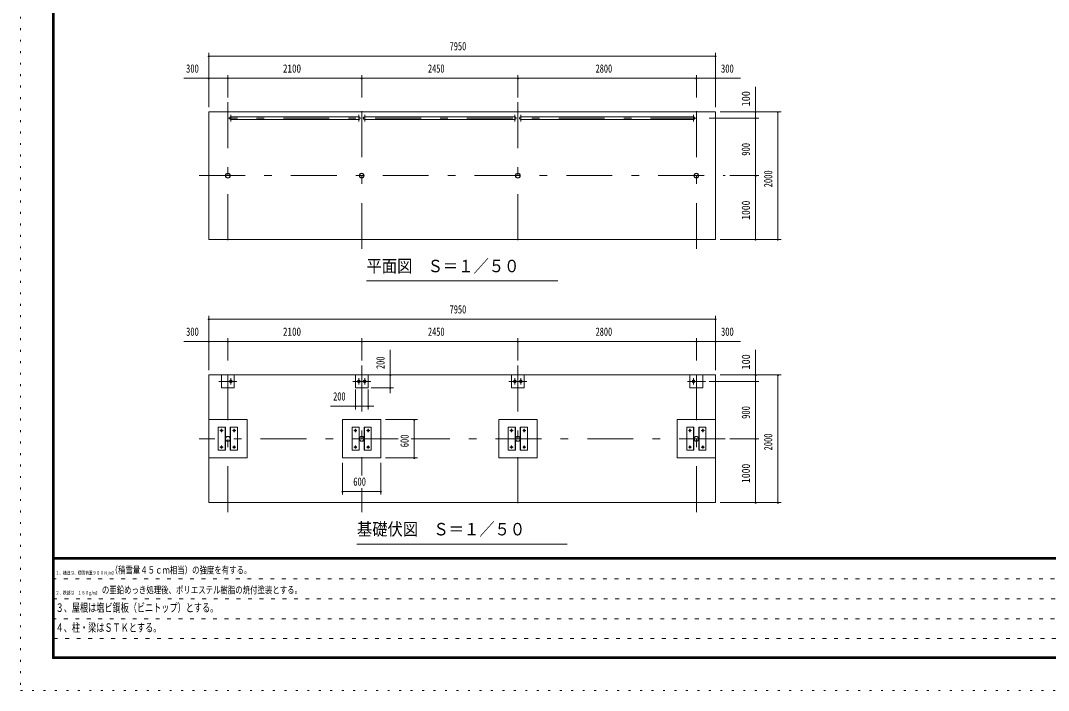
# Model space of a CAD drawing. Units: millimetres, scale not verified, with parts at other scales. Extents: x -25778 to 25782, y -10500 to 10500.
# Drawn here: x -3918 to 12208, y -10500 to 0 of the extents above; entities that cross this region are included whole.
import ezdxf
from ezdxf.enums import TextEntityAlignment as Align

# ---------------------------------------------------------------- set-up
doc = ezdxf.new("R2010")
doc.units = ezdxf.units.MM
doc.header["$LTSCALE"] = 60
for name, pattern in [('USER1', [3, 1, -2]), ('USER3', [24, 12, -5, 2, -5]), ('USER4', [3, 0.5, -2.5])]:
    doc.linetypes.add(name, pattern=pattern)
doc.layers.add('0-1_0-F', color=7, linetype='Continuous')
for name, color, linetype, lineweight in [('0-2_1-0BOLD', 7, 'Continuous', 18), ('0-3_1-2CENTER', 3, 'USER3', 18), ('0-5_1-5DIM', 3, 'Continuous', 18), ('0-C_F-F', 5, 'Continuous', 18), ('0-D_F-E_J_ADD', 5, 'USER4', 18)]:
    doc.layers.add(name, color=color, linetype=linetype, lineweight=lineweight)
doc.styles.add('ＭＳ ゴシック', font='')
doc.styles.get('ＭＳ ゴシック').set_extended_font_data('MS Gothic')

msp = doc.modelspace()

# ---------------------------------------------------------------- linework, layer by layer
at = {"layer": '0-2_1-0BOLD'}
for p, q in [((1387.92, -1508.98), (-619.38, -1508.98)), ((-619.38, -1551.68), (1387.92, -1551.68)), ((1480.63, -1508.98), (3837.92, -1508.98)), ((3837.92, -1551.68), (1480.63, -1551.68)), ((6637.92, -1508.98), (3930.62, -1508.98)), ((3930.62, -1551.68), (6637.92, -1551.68)), ((-765.74, -5755.33), (-765.74, -5555.33)), ((1534.27, -5755.33), (1534.27, -5555.33)), ((3784.27, -5555.33), (3784.27, -5755.33)), ((-365.73, -6255.33), (-965.73, -6255.33)), ((-708.39, -6735.33), (-708.39, -6375.33)), ((-623.08, -6375.33), (-623.08, -6735.33)), ((1391.62, -6375.33), (1391.62, -6735.33)), ((1476.91, -6735.33), (1476.91, -6375.33)), ((3841.61, -6375.33), (3841.61, -6735.33)), ((3926.92, -6735.33), (3926.92, -6375.33)), ((6641.62, -6375.33), (6641.62, -6735.33)), ((6726.91, -6735.33), (6726.91, -6375.33))]:
    msp.add_line(p, q, dxfattribs=at)
for points in [[(-965.73, -3430.33), (-965.73, -1430.33), (6984.27, -1430.33), (6984.27, -3430.33)], [(6984.27, -5555.32), (-965.73, -5555.32), (-965.73, -7555.33), (6984.27, -7555.33)], [(1734.27, -6255.33), (1134.27, -6255.33), (1134.27, -6855.33), (1734.27, -6855.33)], [(4184.26, -6855.33), (4184.26, -6255.33), (3584.27, -6255.33), (3584.27, -6855.33)], [(-815.89, -6735.33), (-703.89, -6735.33), (-703.89, -6375.33), (-815.89, -6375.33)], [(-627.58, -6375.33), (-627.58, -6735.33), (-515.59, -6735.33), (-515.59, -6375.33)], [(1284.12, -6375.33), (1284.12, -6735.33), (1396.12, -6735.33), (1396.12, -6375.33)], [(1472.42, -6735.33), (1584.42, -6735.33), (1584.42, -6375.33), (1472.42, -6375.33)], [(3846.11, -6375.33), (3846.11, -6735.33), (3734.12, -6735.33), (3734.12, -6375.33)], [(4034.42, -6735.33), (3922.41, -6735.33), (3922.41, -6375.33), (4034.42, -6375.33)], [(6534.12, -6375.33), (6646.12, -6375.33), (6646.12, -6735.33), (6534.12, -6735.33)], [(6722.41, -6735.33), (6722.41, -6375.33), (6834.42, -6375.33), (6834.42, -6735.33)]]:
    msp.add_lwpolyline(points, close=True, dxfattribs=at)
for points in [[(-765.74, -5755.33), (-565.74, -5755.33), (-565.74, -5555.33)], [(1534.27, -5755.33), (1334.27, -5755.33), (1334.27, -5555.33)], [(3784.27, -5755.33), (3984.27, -5755.33), (3984.27, -5555.33)], [(6784.26, -5555.33), (6784.26, -5755.33), (6584.26, -5755.33), (6584.26, -5555.33)], [(-365.73, -6255.33), (-365.73, -6855.33), (-965.73, -6855.33)], [(6984.27, -6255.33), (6384.27, -6255.33), (6384.27, -6855.33), (6984.27, -6855.33)]]:
    msp.add_lwpolyline(points, dxfattribs=at)
for centre, radius in [((-665.73, -2430.33), 38.15), ((-665.73, -2430.33), 35.35), ((1434.27, -2430.33), 38.15), ((1434.27, -2430.33), 35.35), ((3884.27, -2430.33), 38.15), ((3884.27, -2430.33), 35.35), ((6684.27, -2430.33), 38.15), ((6684.27, -2430.33), 35.35), ((-619.39, -5655.33), 21.35), ((-619.39, -5655.33), 19.05), ((1387.92, -5655.33), 21.35), ((1387.92, -5655.33), 19.05), ((1480.62, -5655.33), 21.35), ((1480.62, -5655.33), 19.05), ((3837.92, -5655.33), 21.35), ((3837.92, -5655.33), 19.05), ((3930.62, -5655.33), 21.35), ((3930.62, -5655.33), 19.05), ((6637.91, -5655.33), 21.35), ((6637.91, -5655.33), 19.05), ((-765.74, -6425.33), 14.5), ((-565.73, -6425.33), 14.5), ((1334.27, -6425.33), 14.5), ((1534.27, -6425.33), 14.5), ((3784.26, -6425.33), 14.5), ((3984.27, -6425.33), 14.5), ((6584.26, -6425.33), 14.5), ((6784.26, -6425.33), 14.5), ((-665.74, -6555.33), 38.15), ((-665.74, -6555.33), 35.35), ((1434.27, -6555.33), 38.15), ((1434.27, -6555.33), 35.35), ((3884.27, -6555.33), 38.15), ((3884.27, -6555.33), 35.35), ((6684.27, -6555.33), 38.15), ((6684.27, -6555.33), 35.35), ((-765.74, -6685.33), 14.5), ((-565.73, -6685.33), 14.5), ((1334.27, -6685.33), 14.5), ((1534.27, -6685.33), 14.5), ((3784.26, -6685.33), 14.5), ((3984.27, -6685.33), 14.5), ((6584.26, -6685.33), 14.5), ((6784.26, -6685.33), 14.5)]:
    msp.add_circle(centre, radius, dxfattribs=at)
for centre, start, end in [((-619.38, -1530.33), 90, 270), ((1387.92, -1530.33), 270, 90), ((1480.63, -1530.33), 90, 270), ((3837.92, -1530.33), 270, 90), ((3930.62, -1530.33), 90, 270), ((6637.92, -1530.33), 270, 90)]:
    msp.add_arc(centre, 21.35, start, end, dxfattribs=at)
at = {"layer": '0-3_1-2CENTER'}
for p, q in [((-665.73, -1280.33), (-665.73, -3580.33)), ((1434.27, -3580.33), (1434.27, -1280.33)), ((3884.27, -1280.33), (3884.27, -3580.33)), ((6684.27, -3580.33), (6684.27, -1280.33)), ((6684.27, -1530.33), (-665.73, -1530.33)), ((-619.38, -1478.98), (-619.38, -1581.68)), ((1387.92, -1478.98), (1387.92, -1581.68)), ((1480.63, -1581.68), (1480.63, -1478.98)), ((3837.92, -1478.98), (3837.92, -1581.68)), ((3930.62, -1581.68), (3930.62, -1478.98)), ((6637.92, -1478.98), (6637.92, -1581.68)), ((-1115.73, -2430.33), (7134.27, -2430.33)), ((-665.74, -7705.33), (-665.74, -5405.33)), ((1434.27, -5405.33), (1434.27, -7130.3)), ((3884.27, -5405.33), (3884.27, -7705.33)), ((6684.27, -7705.33), (6684.27, -5405.33)), ((-619.39, -5603.98), (-619.39, -5706.68)), ((1387.92, -5706.68), (1387.92, -5603.98)), ((1480.62, -5603.98), (1480.62, -5706.68)), ((3837.92, -5706.68), (3837.92, -5603.98)), ((3930.62, -5603.98), (3930.62, -5706.68)), ((6637.91, -5603.98), (6637.91, -5706.68)), ((-807.16, -5655.33), (-524.31, -5655.33)), ((1575.69, -5655.33), (1292.84, -5655.33)), ((4025.69, -5655.33), (3742.84, -5655.33)), ((6542.84, -5655.33), (6825.68, -5655.33)), ((-740.73, -6425.33), (-790.73, -6425.33)), ((-765.74, -6450.33), (-765.74, -6400.33)), ((-540.73, -6425.33), (-590.73, -6425.33)), ((-565.73, -6450.33), (-565.73, -6400.33)), ((1359.27, -6425.33), (1309.27, -6425.33)), ((1334.27, -6450.33), (1334.27, -6400.33)), ((1559.27, -6425.33), (1509.27, -6425.33)), ((1534.27, -6450.33), (1534.27, -6400.33)), ((3809.26, -6425.33), (3759.27, -6425.33)), ((3784.26, -6450.33), (3784.26, -6400.33)), ((4009.27, -6425.33), (3959.27, -6425.33)), ((3984.27, -6450.33), (3984.27, -6400.33)), ((6609.27, -6425.33), (6559.27, -6425.33)), ((6584.26, -6450.33), (6584.26, -6400.33)), ((6759.27, -6425.33), (6809.27, -6425.33)), ((6784.26, -6450.33), (6784.26, -6400.33)), ((2008.22, -6555.33), (-1115.73, -6555.33)), ((7134.26, -6555.33), (2209.27, -6555.33)), ((-790.73, -6685.33), (-740.73, -6685.33)), ((-765.74, -6660.33), (-765.74, -6710.33)), ((-590.73, -6685.33), (-540.73, -6685.33)), ((-565.73, -6660.33), (-565.73, -6710.33)), ((1309.27, -6685.33), (1359.27, -6685.33)), ((1334.27, -6660.33), (1334.27, -6710.33)), ((1509.27, -6685.33), (1559.27, -6685.33)), ((1534.27, -6660.33), (1534.27, -6710.33)), ((3759.27, -6685.33), (3809.26, -6685.33)), ((3784.26, -6710.33), (3784.26, -6660.33)), ((3959.27, -6685.33), (4009.27, -6685.33)), ((3984.27, -6660.33), (3984.27, -6710.33)), ((6559.27, -6685.33), (6609.27, -6685.33)), ((6584.26, -6710.33), (6584.26, -6660.33)), ((6759.27, -6685.33), (6809.27, -6685.33)), ((6784.26, -6660.33), (6784.26, -6710.33)), ((1434.27, -7330.33), (1434.27, -7705.33))]:
    msp.add_line(p, q, dxfattribs=at)
at = {"layer": '0-5_1-5DIM'}
for p, q in [((-955.73, -555.33), (-975.73, -555.33)), ((-965.73, -1355.33), (-965.73, -505.33)), ((-965.73, -555.33), (6984.27, -555.33)), ((6994.27, -555.33), (6974.27, -555.33)), ((6984.27, -505.33), (6984.27, -1355.33)), ((7376.77, -905.33), (-1358.23, -905.33)), ((-955.73, -905.33), (-975.73, -905.33)), ((-655.73, -905.33), (-675.73, -905.33)), ((-665.73, -855.33), (-665.73, -1205.33)), ((1444.27, -905.33), (1424.27, -905.33)), ((1434.27, -1205.33), (1434.27, -855.33)), ((3894.27, -905.33), (3874.27, -905.33)), ((3884.27, -855.33), (3884.27, -1205.33)), ((6694.27, -905.33), (6674.27, -905.33)), ((6684.27, -1205.33), (6684.27, -855.33)), ((6994.27, -905.33), (6974.27, -905.33)), ((7614.27, -3430.33), (7614.27, -1037.83)), ((7059.27, -1430.33), (8014.27, -1430.33)), ((7624.27, -1430.33), (7604.27, -1430.33)), ((7974.27, -1430.33), (7954.27, -1430.33)), ((7964.27, -1430.33), (7964.27, -3430.33)), ((7664.27, -1530.33), (6884.62, -1530.33)), ((7624.27, -1530.33), (7604.27, -1530.33)), ((7209.27, -2430.33), (7664.27, -2430.33)), ((7624.27, -2430.33), (7604.27, -2430.33)), ((8014.27, -3430.33), (7059.27, -3430.33)), ((7624.27, -3430.33), (7604.27, -3430.33)), ((7974.27, -3430.33), (7954.27, -3430.33)), ((4509.27, -4080.33), (1509.27, -4080.33)), ((-965.73, -5480.33), (-965.73, -4630.32)), ((6984.27, -4630.32), (6984.27, -5480.33)), ((-955.73, -4680.33), (-975.73, -4680.33)), ((-965.73, -4680.33), (6984.27, -4680.33)), ((6994.26, -4680.33), (6974.26, -4680.33)), ((-665.74, -5330.33), (-665.74, -4980.32)), ((1434.27, -5330.33), (1434.27, -4980.32)), ((3884.27, -4980.32), (3884.27, -5330.33)), ((6684.27, -5330.33), (6684.27, -4980.32)), ((-1358.23, -5030.33), (7376.77, -5030.33)), ((-955.73, -5030.33), (-975.73, -5030.33)), ((-655.74, -5030.33), (-675.74, -5030.33)), ((1444.27, -5030.33), (1424.27, -5030.33)), ((3894.27, -5030.33), (3874.27, -5030.33)), ((6694.27, -5030.33), (6674.27, -5030.33)), ((6994.26, -5030.33), (6974.26, -5030.33)), ((1881.29, -5841.49), (1881.29, -5162.83)), ((7614.27, -5162.83), (7614.27, -7555.33)), ((1931.29, -5555.33), (1584.4, -5555.33)), ((1891.29, -5555.33), (1871.29, -5555.33)), ((7059.27, -5555.33), (8014.27, -5555.33)), ((7624.27, -5555.33), (7604.27, -5555.33)), ((7974.27, -5555.33), (7954.27, -5555.33)), ((7964.27, -5555.33), (7964.27, -7555.33)), ((1334.27, -6094.63), (1334.27, -5784.2)), ((1534.27, -5784.2), (1534.27, -6094.63)), ((1931.29, -5755.33), (1584.4, -5755.33)), ((1891.29, -5755.33), (1871.29, -5755.33)), ((6884.61, -5655.33), (7664.27, -5655.33)), ((7624.27, -5655.33), (7604.27, -5655.33)), ((1626.07, -6044.63), (941.77, -6044.63)), ((1344.27, -6044.63), (1324.27, -6044.63)), ((1544.27, -6044.63), (1524.27, -6044.63)), ((2309.26, -6255.33), (1809.27, -6255.33)), ((2269.26, -6255.33), (2249.26, -6255.33)), ((2259.26, -6855.33), (2259.26, -6255.33)), ((7664.27, -6555.33), (7209.27, -6555.33)), ((7624.27, -6555.33), (7604.27, -6555.33)), ((1134.27, -6930.33), (1134.27, -7430.33)), ((1734.27, -7430.33), (1734.27, -6930.33)), ((1809.27, -6855.33), (2309.26, -6855.33)), ((2269.26, -6855.33), (2249.26, -6855.33)), ((1144.27, -7380.33), (1124.27, -7380.33)), ((1134.27, -7380.33), (1734.27, -7380.33)), ((1744.27, -7380.33), (1724.27, -7380.33)), ((8014.27, -7555.33), (7059.27, -7555.33)), ((7624.27, -7555.33), (7604.27, -7555.33)), ((7974.27, -7555.33), (7954.27, -7555.33)), ((1359.27, -8205.33), (4659.27, -8205.33))]:
    msp.add_line(p, q, dxfattribs=at)
for centre in [(-965.73, -555.33), (6984.27, -555.33), (-965.73, -905.33), (-665.73, -905.33), (1434.27, -905.33), (3884.27, -905.33), (6684.27, -905.33), (6984.27, -905.33), (7614.27, -1430.33), (7964.27, -1430.33), (7614.27, -1530.33), (7614.27, -2430.33), (7614.27, -3430.33), (7964.27, -3430.33), (-965.73, -4680.33), (6984.26, -4680.33), (-965.73, -5030.33), (-665.74, -5030.33), (1434.27, -5030.33), (3884.27, -5030.33), (6684.27, -5030.33), (6984.26, -5030.33), (1881.29, -5555.33), (7614.27, -5555.33), (7964.27, -5555.33), (1881.29, -5755.33), (7614.27, -5655.33), (1334.27, -6044.63), (1534.27, -6044.63), (2259.26, -6255.33), (7614.27, -6555.33), (2259.26, -6855.33), (1134.27, -7380.33), (1734.27, -7380.33), (7614.27, -7555.33), (7964.27, -7555.33)]:
    msp.add_arc(centre, 10, 180, 0, dxfattribs=at)
at = {"layer": '0-C_F-F'}
for p, q in [((-3393.39, -8415), (25256.61, -8415)), ((25256.61, -8417.5), (-3393.39, -8417.5)), ((-3393.39, -8420), (25256.61, -8420)), ((25256.61, -8422.5), (-3393.39, -8422.5)), ((-3393.39, -8425), (25256.61, -8425)), ((25256.61, -8427.5), (-3393.39, -8427.5)), ((-3393.39, -8430), (25256.61, -8430)), ((25256.61, -8432.5), (-3393.39, -8432.5)), ((-3393.39, -8435), (25256.61, -8435)), ((25256.61, -8437.5), (-3393.39, -8437.5)), ((-3393.39, -8440), (25256.61, -8440))]:
    msp.add_line(p, q, dxfattribs=at)
at = {"layer": '0-C_F-F', "color": 6, "linetype": 'USER1'}
for p, q in [((-3418.39, -8752), (14831.61, -8752)), ((14831.61, -9064), (-3418.39, -9064)), ((-3418.39, -9376), (14831.61, -9376)), ((12323.61, -9688), (-3418.39, -9688))]:
    msp.add_line(p, q, dxfattribs=at)
at = {"layer": '0-C_F-F'}
for points in [[(-3418.39, 10100), (-3418.39, -10000), (25281.61, -10000), (25281.61, 10100)], [(-3415.89, 10097.5), (25279.11, 10097.5), (25279.11, -9997.5), (-3415.89, -9997.5)], [(-3413.39, 10095), (-3413.39, -9995), (25276.61, -9995), (25276.61, 10095)], [(-3410.89, 10092.5), (25274.11, 10092.5), (25274.11, -9992.5), (-3410.89, -9992.5)], [(-3408.39, 10090), (25271.61, 10090), (25271.61, -9990), (-3408.39, -9990)], [(-3405.89, 10087.5), (25269.11, 10087.5), (25269.11, -9987.5), (-3405.89, -9987.5)], [(-3403.39, 10085), (25266.61, 10085), (25266.61, -9985), (-3403.39, -9985)], [(-3400.89, 10082.5), (-3400.89, -9982.5), (25264.11, -9982.5), (25264.11, 10082.5)], [(-3398.39, 10080), (-3398.39, -9980), (25261.61, -9980), (25261.61, 10080)], [(-3395.89, 10077.5), (-3395.89, -9977.5), (25259.11, -9977.5), (25259.11, 10077.5)], [(-3393.39, 10075), (25256.61, 10075), (25256.61, -9975), (-3393.39, -9975)]]:
    msp.add_lwpolyline(points, close=True, dxfattribs=at)
at = {"layer": '0-D_F-E_J_ADD'}
msp.add_lwpolyline([(-3918.39, 10500), (-3918.39, -10500), (25781.61, -10500), (25781.61, 10500)], close=True, dxfattribs=at)

# ---------------------------------------------------------------- texts
at = {"layer": '0-1_0-F', "style": 'ＭＳ ゴシック'}
for s, height, width, p in [('（積雪量４５ｃｍ相当）の強度を有する。', 110.7, 0.75, (-2505.9, -8702)), ('１、構造は、積雪荷重９００Ｎ/m2', 55.35, 0.75, (-3368.39, -8702)), ('\u3000の亜鉛めっき処理後、ポリエステル樹脂の焼付塗装とする。', 110.7, 0.75, (-2758.79, -9014)), ('２、鉄部は\u3000１８０g/m2', 55.35, 0.75, (-3368.39, -9014)), ('３、屋根は塩ビ鋼板（ビニトップ）とする。', 130.2, 0.7, (-3368.39, -9308.24)), ('４、柱・梁はＳＴＫとする。', 130.2, 0.7, (-3368.39, -9620.23))]:
    msp.add_text(s, height=height, dxfattribs=dict(at, width=width)).set_placement(p, align=Align.BOTTOM_LEFT)
at = {"layer": '0-5_1-5DIM', "color": 7, "style": 'ＭＳ ゴシック'}
for s, height, width, p in [('7950', 130.2, 0.7, (2813.93, -505.33)), ('300', 130.2, 0.75, (-1321.08, -855.33)), ('2100', 130.2, 0.8, (198.88, -855.33)), ('2450', 130.2, 0.7, (2473.26, -855.33)), ('2800', 130.2, 0.7, (5103, -855.33)), ('300', 130.2, 0.75, (7071.42, -855.33)), ('平面図\u3000Ｓ＝１／５０', 195.4, 0.9, (1509.27, -4003.68)), ('7950', 130.2, 0.7, (2813.93, -4630.32)), ('300', 130.2, 0.75, (-1321.08, -4980.32)), ('2100', 130.2, 0.8, (198.88, -4980.33)), ('2450', 130.2, 0.7, (2473.26, -4980.33)), ('2800', 130.2, 0.7, (5102.99, -4980.33)), ('300', 130.2, 0.75, (7071.41, -4980.32)), ('200', 130.2, 0.7, (985.75, -5994.63)), ('600', 130.2, 0.75, (1301.41, -7330.33)), ('基礎伏図\u3000Ｓ＝１／５０', 195.4, 0.9, (1359.27, -8128.68))]:
    msp.add_text(s, height=height, dxfattribs=dict(at, width=width)).set_placement(p, align=Align.BOTTOM_LEFT)
for s, width, p in [('100', 0.9, (7564.27, -1344.66)), ('900', 0.75, (7564.27, -2117.95)), ('2000', 0.75, (7914.27, -2613.36)), ('1000', 0.85, (7564.27, -3123.13)), ('200', 0.7, (1831.29, -5461.34)), ('100', 0.9, (7564.27, -5469.66)), ('900', 0.75, (7564.27, -6242.95)), ('600', 0.75, (2209.27, -6688.19)), ('2000', 0.75, (7914.27, -6738.36)), ('1000', 0.85, (7564.27, -7248.13))]:
    msp.add_text(s, height=130.2, rotation=90, dxfattribs=dict(at, width=width)).set_placement(p, align=Align.BOTTOM_LEFT)

doc.saveas('drawing.dxf')
